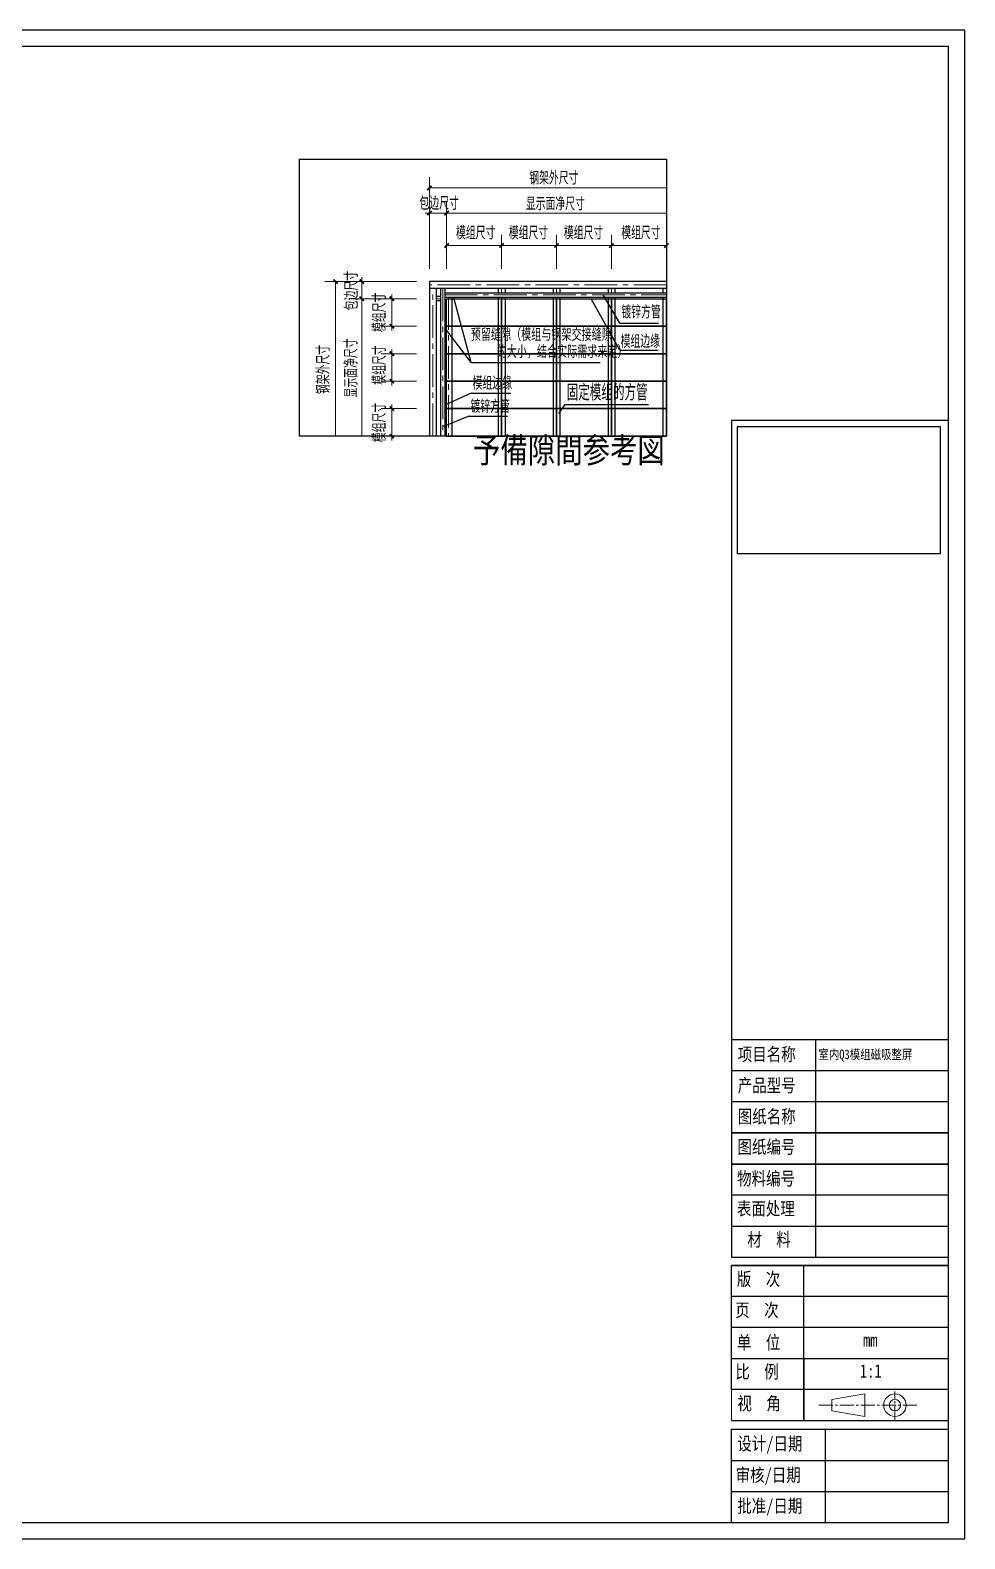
# Model space of a CAD drawing. Header units: millimetres. Extents: x 48381 to 116813, y 79463 to 93528.
# Drawn here: x 108104 to 116813, y 79471 to 93528 of the extents above; entities that cross this region are included whole.
import ezdxf

# ---------------------------------------------------------------- set-up
doc = ezdxf.new("R2010")
doc.units = ezdxf.units.MM
doc.linetypes.add('CENTER2', pattern=[28.575, 19.05, -3.175, 3.175, -3.175])
for name, color, linetype, lineweight in [('中心线', 1, 'CENTER2', 0), ('文字', 3, 'Continuous', 0), ('标注', 3, 'Continuous', 0)]:
    doc.layers.add(name, color=color, linetype=linetype, lineweight=lineweight)
doc.layers.add('图框', color=4, linetype='Continuous')
doc.layers.add('槽钢方管', color=90, linetype='Continuous')
doc.styles.add('_TCH_DIM', font='SIMPLEX', dxfattribs={"bigfont": 'GBCBIG'})
doc.styles.add('LD', font='', dxfattribs={"width": 0.8})
doc.styles.get('LD').set_extended_font_data('SimSun')

# ---------------------------------------------------------------- blocks, each defined once
blk = doc.blocks.new('A$C5AF34814')
at = {"layer": '中心线', "lineweight": 0}
for p, q in [((2872.5, 161.5), (2872.5, 200.4)), ((2902.2, 181.6), (2769.2, 181.6))]:
    blk.add_line(p, q, dxfattribs=at)
at = {"layer": '图框'}
for p, q in [((2945.3, 1519.4), (2650.4, 1519.4)), ((2650.4, 1519.4), (2650.4, 382.8)), ((2658.4, 1511.3), (2933.8, 1511.3)), ((2658.4, 1338.3), (2658.4, 1511.3)), ((2933.8, 1511.3), (2933.8, 1338.3)), ((2933.8, 1338.3), (2658.4, 1338.3)), ((2945.3, 677.9), (2650.4, 677.9)), ((2764.5, 677.9), (2764.5, 382.8)), ((2945.3, 635.8), (2650.4, 635.8)), ((2945.3, 593.6), (2650.4, 593.6)), ((2650.4, 551.5), (2945.3, 551.5)), ((2945.3, 551.5), (2650.4, 551.5)), ((2650.4, 509.3), (2945.3, 509.3)), ((2945.3, 509.3), (2650.4, 509.3)), ((2650.4, 509.3), (2945.3, 509.3)), ((2945.3, 509.3), (2650.4, 509.3)), ((2945.3, 467.1), (2650.4, 467.1)), ((2650.4, 425), (2945.3, 425)), ((2650.4, 382.8), (2945.3, 382.8)), ((2650.4, 371.4), (2945.3, 371.4)), ((2945.3, 371.4), (2650.4, 371.4)), ((2650.4, 202.7), (2650.4, 371.4)), ((2650.4, 371.4), (2945.3, 371.4)), ((2748.8, 160.6), (2748.8, 371.4)), ((2945.3, 329.2), (2650.4, 329.2)), ((2945.3, 287), (2650.4, 287)), ((2748.8, 287), (2650.4, 287)), ((2650.4, 244.9), (2945.3, 244.9)), ((2748.8, 244.9), (2748.8, 160.6)), ((2945.3, 202.7), (2650.4, 202.7)), ((2945.3, 202.7), (2650.4, 202.7)), ((2650.4, 160.6), (2945.3, 160.6)), ((2650.4, 148.8), (2945.3, 148.8)), ((2650.4, 22.3), (2650.4, 148.8)), ((2778, 22.3), (2778, 148.8)), ((2650.4, 106.6), (2945.3, 106.6))]:
    blk.add_line(p, q, dxfattribs=at)
for points in [[(2967.4, 2050), (0, 2050), (0, 0), (0, 0), (2967.4, 0)], [(2945.3, 22.3), (2945.3, 2027.8), (22.2, 2027.8), (22.2, 22.3)]]:
    blk.add_lwpolyline(points, close=True, dxfattribs=at)
blk.add_lwpolyline([(2650.4, 64.4), (2945.3, 64.4)], dxfattribs=at)
at = {"layer": '文字', "color": 2, "lineweight": 0}
for p, q in [((2786.5, 189.3), (2831.7, 196.9)), ((2786.5, 174), (2786.5, 189.3)), ((2831.7, 196.9), (2831.7, 166.4)), ((2831.7, 166.4), (2786.5, 174))]:
    blk.add_line(p, q, dxfattribs=at)
at = {"layer": '文字', "color": 2}
for radius in [15.3, 7.67]:
    blk.add_circle((2872.5, 181.6), radius, dxfattribs=at)
at = {"layer": '标注', "lineweight": 0}
for p, q in [((2945.3, 635.4), (2945.3, 1837.6)), ((2945.3, 666.5), (2945.3, 371.4)), ((2945.3, 148.8), (2945.3, 22.3))]:
    blk.add_line(p, q, dxfattribs=at)
at = {"layer": '标注'}
for p, q in [((2650.4, 202.7), (2650.4, 160.6)), ((2945.3, 22.3), (2650.4, 22.3))]:
    blk.add_line(p, q, dxfattribs=at)
at = {"insert": (2768.5, 664.8), "char_height": 13, "width": 306.498, "attachment_point": 1, "style": 'LD'}
blk.add_mtext('{\\C3;室内Q3模组磁吸整屏}', dxfattribs=at)
at = {"layer": '文字', "color": 3, "lineweight": 0, "style": 'LD', "width": 0.8}
for s, p in [('项目名称', (2658.9, 649.3)), ('产品型号', (2658.9, 607.1)), ('图纸名称', (2658.9, 564.9)), ('图纸编号', (2658.5, 523.6)), ('物料编号', (2658, 480.5)), ('表面处理', (2657.7, 439.7)), ('材  料', (2671.9, 397.6)), ('版  次', (2657.7, 344)), ('页  次', (2655.5, 301.8)), ('单  位', (2657.7, 257.8)), ('比  例', (2655.6, 218.1)), ('视  角', (2658.4, 175)), ('设计/日期', (2658.3, 120.3)), ('审核/日期', (2656, 77.6)), ('批准/日期', (2658.2, 35.7))]:
    blk.add_text(s, height=18.02, dxfattribs=at).set_placement(p)
at = {"layer": '文字', "lineweight": 0, "style": 'LD', "width": 0.8}
for s, p in [('mm', (2829.1, 261.2)), ('1:1', (2824.9, 219))]:
    blk.add_text(s, height=18.02, dxfattribs=at).set_placement(p)
blk = doc.blocks.new('_ArchTick')
at = {"color": 0, "linetype": 'ByBlock', "const_width": 0.4}
blk.add_lwpolyline([(-0.5, -0.5), (0.5, 0.5)], dxfattribs=at)
blk = doc.blocks.new('MZBBFX')
at = {"color": 0, "linetype": 'ByBlock'}
for p, q in [((132366.9, -38377.2), (132271.3, -38212.4)), ((132366.9, -38535), (132199.7, -38234.9)), ((132366.9, -38377.2), (132593.1, -38377.2)), ((131501.1, -38606.1), (131353.2, -38412.4)), ((132366.9, -38535), (132590.6, -38535)), ((131501.1, -38606.1), (132253.3, -38606.1)), ((131500.8, -38783.9), (131359.8, -38849.8)), ((131500.8, -38783.9), (131732.3, -38783.9)), ((131488, -38919.4), (131336.3, -38981)), ((131488, -38919.4), (131714.2, -38919.4)), ((132046.2, -38851.7), (132009.9, -38903.8)), ((132046.2, -38851.7), (132535.1, -38851.7))]:
    blk.add_line(p, q, dxfattribs=at)
for p, q in [((131501.1, -38606.1), (131400, -38230)), ((132638.8, -38394.9), (132638.8, -38234.9)), ((132638.8, -38554.9), (132638.8, -38394.9)), ((132638.8, -38714.9), (132638.8, -38554.9)), ((132638.8, -38874.9), (132638.8, -38714.9)), ((132638.8, -39034.9), (132638.8, -38874.9))]:
    blk.add_line(p, q)
at = {"color": 2}
for p, q in [((131358.8, -39034.9), (131678.8, -39034.9)), ((131678.8, -39034.9), (131998.8, -39034.9)), ((131998.8, -39034.9), (132318.8, -39034.9)), ((132318.8, -39034.9), (132638.8, -39034.9))]:
    blk.add_line(p, q, dxfattribs=at)
at = {"color": 1}
blk.add_lwpolyline([(132638.8, -39034.9), (130502.2, -39034.9), (130502.2, -37422.4), (132638.8, -37422.4)], close=True, dxfattribs=at)
at = {"color": 2}
for points in [[(131358.8, -38234.9), (131678.8, -38234.9), (131678.8, -38394.9), (131358.8, -38394.9)], [(131678.8, -38234.9), (131998.8, -38234.9), (131998.8, -38394.9), (131678.8, -38394.9)], [(131998.8, -38234.9), (132318.8, -38234.9), (132318.8, -38394.9), (131998.8, -38394.9)], [(132318.8, -38234.9), (132638.8, -38234.9), (132638.8, -38394.9), (132318.8, -38394.9)], [(131358.8, -38394.9), (131678.8, -38394.9), (131678.8, -38554.9), (131358.8, -38554.9)], [(131678.8, -38394.9), (131998.8, -38394.9), (131998.8, -38554.9), (131678.8, -38554.9)], [(131998.8, -38394.9), (132318.8, -38394.9), (132318.8, -38554.9), (131998.8, -38554.9)], [(132318.8, -38394.9), (132638.8, -38394.9), (132638.8, -38554.9), (132318.8, -38554.9)], [(131358.8, -38554.9), (131678.8, -38554.9), (131678.8, -38714.9), (131358.8, -38714.9)], [(131678.8, -38554.9), (131998.8, -38554.9), (131998.8, -38714.9), (131678.8, -38714.9)], [(131998.8, -38554.9), (132318.8, -38554.9), (132318.8, -38714.9), (131998.8, -38714.9)], [(132318.8, -38554.9), (132638.8, -38554.9), (132638.8, -38714.9), (132318.8, -38714.9)], [(131358.8, -38714.9), (131678.8, -38714.9), (131678.8, -38874.9), (131358.8, -38874.9)], [(131678.8, -38714.9), (131998.8, -38714.9), (131998.8, -38874.9), (131678.8, -38874.9)], [(131998.8, -38714.9), (132318.8, -38714.9), (132318.8, -38874.9), (131998.8, -38874.9)], [(132318.8, -38714.9), (132638.8, -38714.9), (132638.8, -38874.9), (132318.8, -38874.9)], [(131358.8, -38874.9), (131678.8, -38874.9), (131678.8, -39034.9), (131358.8, -39034.9)], [(131678.8, -38874.9), (131998.8, -38874.9), (131998.8, -39034.9), (131678.8, -39034.9)], [(131998.8, -38874.9), (132318.8, -38874.9), (132318.8, -39034.9), (131998.8, -39034.9)], [(132318.8, -38874.9), (132638.8, -38874.9), (132638.8, -39034.9), (132318.8, -39034.9)]]:
    blk.add_lwpolyline(points, close=True, dxfattribs=at)
at = {"layer": '中心线', "ltscale": 10}
for p, q in [((132638.8, -38154.9), (131258.8, -38154.9)), ((131278.8, -39034.9), (131278.8, -38174.9)), ((131336.3, -38174.9), (131336.3, -39034.9)), ((131348.8, -38212.4), (132638.8, -38212.4)), ((131323.8, -38234.9), (131298.8, -38234.9)), ((131368.8, -38224.9), (131368.8, -39034.9)), ((131678.8, -38224.9), (131678.8, -39034.9)), ((131998.8, -38224.9), (131998.8, -39034.9)), ((132318.8, -38224.9), (132318.8, -39034.9)), ((132638.8, -38224.9), (132638.8, -39034.9))]:
    blk.add_line(p, q, dxfattribs=at)
for points in [[(131678.8, -38174.9), (131678.8, -38199.9)], [(131998.8, -38174.9), (131998.8, -38199.9)], [(132318.8, -38174.9), (132318.8, -38199.9)], [(132638.8, -38174.9), (132638.8, -38199.9)]]:
    blk.add_lwpolyline(points, dxfattribs=at)
at = {"layer": '标注', "color": 3}
for p, q in [((131258.8, -38059.9), (131258.8, -37527.1)), ((132638.8, -37589.6), (131258.8, -37589.6)), ((131258.8, -38059.9), (131258.8, -37673.5)), ((131358.8, -38059.9), (131358.8, -37673.5)), ((131358.8, -38059.9), (131358.8, -37673.5)), ((131258.8, -37736), (131233.8, -37736)), ((131358.8, -37736), (131258.8, -37736)), ((131358.8, -37736), (132638.8, -37736)), ((131358.8, -37736), (131383.8, -37736)), ((131358.8, -38059.9), (131358.8, -37862.5)), ((131678.8, -38059.9), (131678.8, -37862.5)), ((131678.8, -38059.9), (131678.8, -37862.5)), ((131998.8, -38059.9), (131998.8, -37862.5)), ((131998.8, -38059.9), (131998.8, -37862.5)), ((132318.8, -38059.9), (132318.8, -37862.5)), ((132318.8, -38059.9), (132318.8, -37862.5)), ((132638.8, -38059.9), (132638.8, -37862.5)), ((132638.8, -38059.9), (132638.8, -37862.5)), ((131358.8, -37925), (131678.8, -37925)), ((131678.8, -37925), (131998.8, -37925)), ((131998.8, -37925), (132318.8, -37925)), ((132318.8, -37925), (132638.8, -37925)), ((130864.5, -38134.9), (130864.5, -38109.9)), ((131183.8, -38134.9), (130649.1, -38134.9)), ((130711.6, -38134.9), (130711.6, -39034.9)), ((131183.8, -38134.9), (130802, -38134.9)), ((130864.5, -38234.9), (130864.5, -38134.9)), ((131039.8, -38234.9), (131039.8, -38209.9)), ((131183.8, -38234.9), (130802, -38234.9)), ((131183.8, -38234.9), (130802, -38234.9)), ((130864.5, -39034.9), (130864.5, -38234.9)), ((130864.5, -38234.9), (130864.5, -38259.9)), ((131183.8, -38234.9), (130977.3, -38234.9)), ((131039.8, -38394.9), (131039.8, -38234.9)), ((131183.8, -38394.9), (130977.3, -38394.9)), ((131039.8, -38394.9), (131039.8, -38419.9)), ((131183.8, -38554.9), (130977.3, -38554.9)), ((131039.8, -38554.9), (131039.8, -38529.9)), ((131039.8, -38714.9), (131039.8, -38554.9)), ((131183.8, -38714.9), (130977.3, -38714.9)), ((131039.8, -38714.9), (131039.8, -38739.9)), ((131183.8, -38874.9), (130977.3, -38874.9)), ((131039.8, -38874.9), (131039.8, -38849.9)), ((131039.8, -39034.9), (131039.8, -38874.9)), ((131183.8, -39034.9), (130977.3, -39034.9)), ((131039.8, -39034.9), (131039.8, -39059.9))]:
    blk.add_line(p, q, dxfattribs=at)
at = {"layer": '槽钢方管', "ltscale": 5}
for p, q in [((132638.8, -38134.9), (131258.8, -38134.9)), ((131258.8, -38134.9), (131258.8, -39034.9)), ((132638.8, -38174.9), (131258.8, -38174.9)), ((131298.8, -39034.9), (131298.8, -38174.9)), ((131323.8, -38174.9), (131323.8, -39034.9)), ((131348.8, -38174.9), (131348.8, -39034.9)), ((131348.8, -38199.9), (132638.8, -38199.9)), ((131348.8, -38214.9), (131348.8, -39034.9)), ((131323.8, -38222.4), (131298.8, -38222.4)), ((131323.8, -38247.4), (131298.8, -38247.4)), ((131348.8, -38224.9), (132638.8, -38224.9)), ((131388.8, -38224.9), (131388.8, -39034.9)), ((131658.8, -38224.9), (131658.8, -39034.9)), ((131698.8, -38224.9), (131698.8, -39034.9)), ((131978.8, -38224.9), (131978.8, -39034.9)), ((132018.8, -38224.9), (132018.8, -39034.9)), ((132298.8, -38224.9), (132298.8, -39034.9)), ((132338.8, -38224.9), (132338.8, -39034.9)), ((132618.8, -38224.9), (132618.8, -39034.9))]:
    blk.add_line(p, q, dxfattribs=at)
for points in [[(131658.8, -38174.9), (131658.8, -38199.9)], [(131698.8, -38174.9), (131698.8, -38199.9)], [(131978.8, -38174.9), (131978.8, -38199.9)], [(132018.8, -38174.9), (132018.8, -38199.9)], [(132298.8, -38174.9), (132298.8, -38199.9)], [(132338.8, -38174.9), (132338.8, -38199.9)], [(132618.8, -38174.9), (132618.8, -38199.9)]]:
    blk.add_lwpolyline(points, dxfattribs=at)
at = {"layer": '标注', "color": 3, "xscale": 25, "yscale": 25, "zscale": 25}
for p, rotation in [((131258.8, -37589.6), 180), ((131358.8, -37736), 180), ((131358.8, -37736), 180), ((131358.8, -37925), 180), ((131678.8, -37925), 180), ((131998.8, -37925), 180), ((132318.8, -37925), 180), ((132638.8, -37925), 180), ((130711.6, -38134.9), 90), ((130864.5, -38134.9), 270), ((130864.5, -38234.9), 90), ((130864.5, -38234.9), 90), ((131039.8, -38234.9), 270), ((131039.8, -38394.9), 90), ((131039.8, -38554.9), 270), ((131039.8, -38714.9), 90), ((131039.8, -38874.9), 270), ((131039.8, -39034.9), 90)]:
    blk.add_blockref('_ArchTick', p, dxfattribs=dict(at, rotation=rotation))
for p in [(131258.8, -37736), (131678.8, -37925), (131998.8, -37925), (132318.8, -37925), (132638.8, -37925)]:
    blk.add_blockref('_ArchTick', p, dxfattribs=at)
at = {"layer": '文字', "color": 0, "style": '_TCH_DIM'}
for s, height, p in [('钢架外尺寸 ', 76.37, (131840, -37570)), ('包边尺寸', 76.37, (131200.7, -37717.2)), ('显示面净尺寸 ', 76.37, (131820, -37720)), ('模组尺寸', 76.37, (131413.5, -37889.6)), ('模组尺寸', 76.37, (131720.8, -37889.6)), ('模组尺寸', 76.37, (132041.8, -37889.6)), ('模组尺寸', 76.37, (132375.9, -37889.6)), ('镀锌方管', 76.37, (132376.5, -38350.3)), ('模组边缘', 76.37, (132372.4, -38521.1)), ('模组边缘', 76.37, (131510.4, -38764.4)), ('固定模组的方管', 93.51, (132058, -38827.7)), ('镀锌方管', 76.37, (131497.6, -38899.8))]:
    blk.add_text(s, height=height, dxfattribs=at).set_placement(p)
for s, p in [('包边尺寸', (130842.3, -38302.1)), ('模组尺寸', (131005.1, -38428.3)), ('钢架外尺寸 ', (130678.4, -38790)), ('显示面净尺寸 ', (130840, -38810)), ('模组尺寸', (131005.1, -38735.6)), ('模组尺寸', (131005.1, -39070.3))]:
    blk.add_text(s, height=76.37, rotation=90, dxfattribs=at).set_placement(p)
at = {"layer": '文字', "color": 0, "char_height": 73.315, "width": 8575.823, "attachment_point": 1, "style": '_TCH_DIM'}
for s, insert in [('预留缝隙（模组与钢架交接缝隙', (131499.5, -38407.8)), ('的大小，结合实际需求来定）', (131650.2, -38506.8))]:
    blk.add_mtext(s, dxfattribs=dict(at, insert=insert))

msp = doc.modelspace()

# ---------------------------------------------------------------- block references
for name, p, xscale, yscale, zscale in [('A$C5AF34814', (96464.6, 79470.7), 6.857312719467792, 6.857312719467792, 6.857312719467792), ('MZBBFX', (-98189.5, 152201.6), 1.6, 1.6, 1.6)]:
    msp.add_blockref(name, p, dxfattribs=dict(xscale=xscale, yscale=yscale, zscale=zscale))

# ---------------------------------------------------------------- texts
at = {"layer": '文字', "color": 1, "insert": (112230.3, 89731), "char_height": 234, "attachment_point": 1, "style": 'LD'}
msp.add_mtext_dynamic_manual_height_columns('予備隙間参考図   ', width=2938.639, gutter_width=12.5, heights=[0], dxfattribs=at)

doc.saveas('drawing.dxf')
